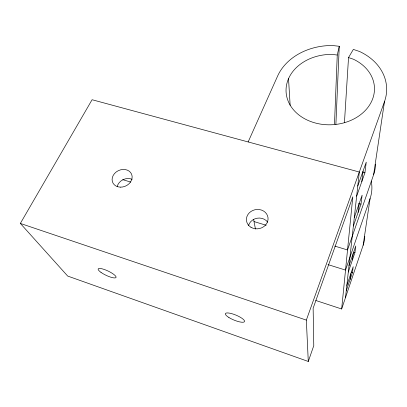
<?xml version="1.0" encoding="UTF-8"?>
<svg xmlns="http://www.w3.org/2000/svg" width="407" height="407" viewBox="0 0 407 407"><rect width="100%" height="100%" fill="white"/><g stroke="black" fill="none" stroke-linecap="round" stroke-linejoin="round"><path stroke-width="0.61" d="M334.498 124.059L337.255 55.026L339.26 46.291L332.605 45.528A56.191 44.699 -2.7 0 0 277.615 76.053L248.148 141.946M335.882 124.435L339.26 46.291M344.439 122.716L348.534 57.56L353.347 49.41L359.584 51.506A56.191 44.699 -2.7 0 1 384.483 101.643L373.631 174.669L347.527 249.964L334.778 246.093M315.822 300.493L341.656 308.984L352.813 196.795L313.136 308.241L313.777 345.655L308.287 361.472L67.684 276.063L20.35 223.428L92.084 99.725L359.31 172.019L345.497 297.603M350.106 279.441L350.783 273.779M352.442 259.92L353.22 253.419M358.124 212.398L359.178 203.586M361.798 181.634L363.054 171.138M346.235 290.898L352.462 272.481L353.184 266.702L346.835 285.429M348.306 272.039L354.95 252.569L355.779 245.935L348.997 265.751M353.368 226.043L360.999 204.136L362.123 195.162L354.309 217.501M356.649 196.205L364.911 172.822L366.244 162.149L357.768 186.009M341.656 308.984L363.146 245.253L370.085 198.57A44.297 38.207 0.1 0 0 371.225 181.054M370.085 198.57L345.528 270.085L328.032 264.621M308.287 361.472L306.339 320.111L384.483 101.643M337.255 55.026L332.041 54.411A44.241 35.18 -2.7 0 0 288.181 101.17A44.241 35.18 -2.7 0 0 357.59 116.804A44.241 35.18 -2.7 0 0 353.398 59.219L348.534 57.56M363.075 172.329L364.911 172.822M358.567 203.444L360.999 204.136M122.792 179.68L130.703 182.071M254.024 221.566L266.168 225.254M353.734 252.198L354.95 252.569M351.261 272.105L352.462 272.481M20.35 223.428L306.339 320.111M253.586 219.281L255.448 229.055M288.532 78.663L290.145 105.311M375.539 164.199A47.232 39.962 -0.8 0 1 373.631 174.669M364.769 236.274A38.553 34.488 2.5 0 1 363.146 245.253M117.15 186.696A10.078 8.389 -24.8 0 1 132.138 179.334M248.484 225.676A10.597 9.483 -10 0 1 257.041 218.228A10.597 9.483 -10 0 1 267.694 222.181M120.243 187.149A10.328 8.522 -24.6 0 0 131.603 174.201A10.328 8.522 -24.6 0 0 114.53 173.54A10.328 8.522 -24.6 0 0 120.243 187.149M250.977 227.279A10.872 9.661 -10.1 0 0 268.035 219.648A10.872 9.661 -10.1 0 0 252.722 210.5A10.872 9.661 -10.1 0 0 250.977 227.279M228.902 317.506A10.368 2.666 22.5 0 0 244.47 321.688A10.368 2.666 22.5 0 0 231.507 313.594A10.368 2.666 22.5 0 0 228.902 317.506M101.022 272.41A9.875 2.361 25.4 0 0 115.883 277.635A9.875 2.361 25.4 0 0 104.472 269.541A9.875 2.361 25.4 0 0 101.022 272.41"/></g></svg>
